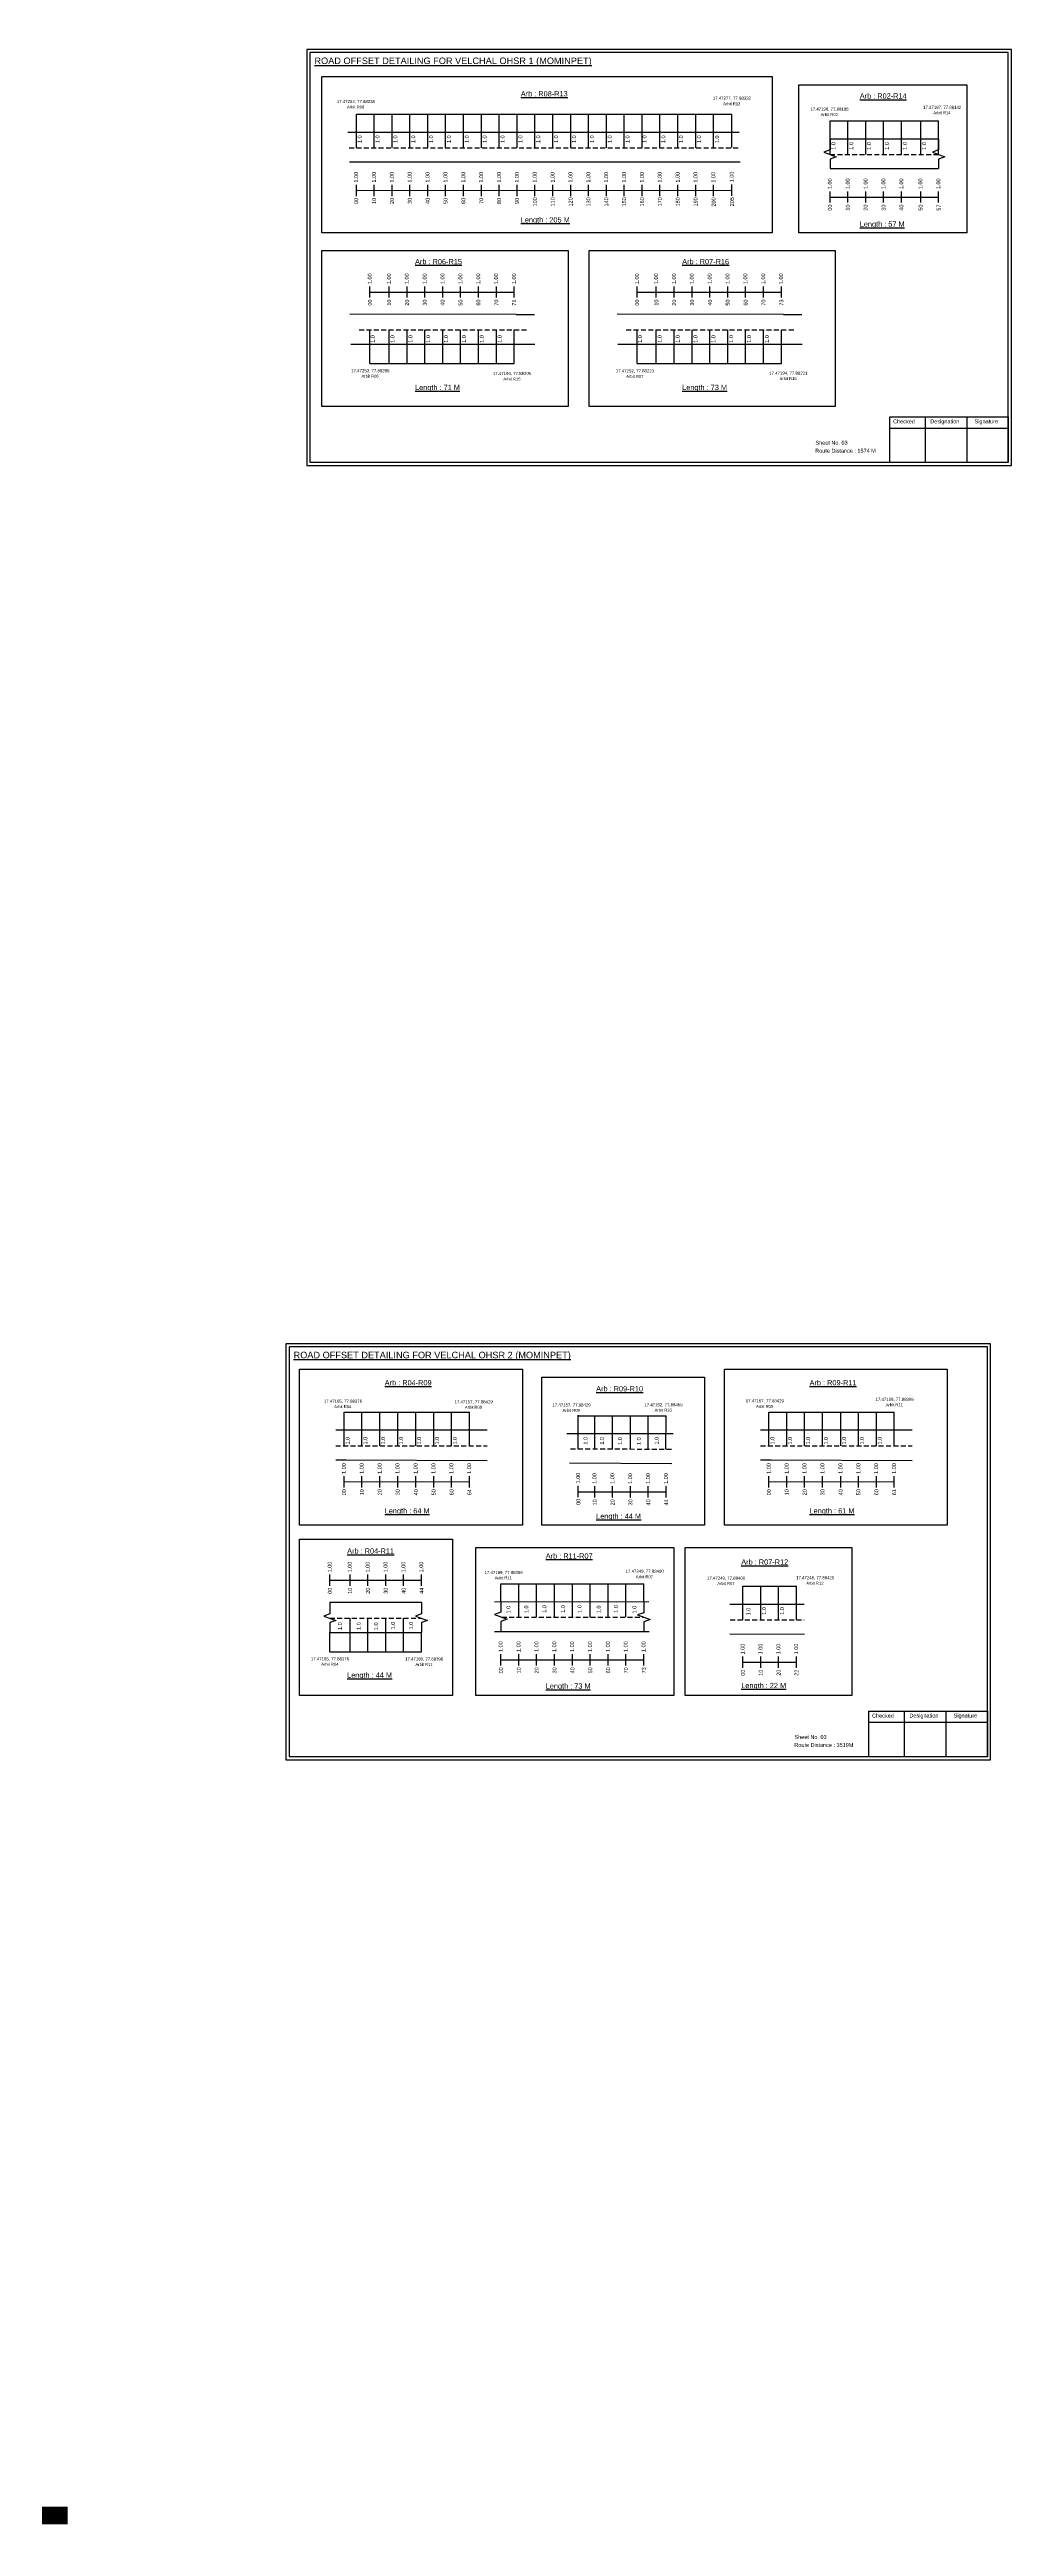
# Model space of a CAD drawing. Header units: inches. Extents: x -117 to 51867, y -12715 to 3423.
# Drawn here: x 38104 to 38837, y -1173 to 713 of the extents above; entities that cross this region are included whole.
import ezdxf

# ---------------------------------------------------------------- set-up
doc = ezdxf.new("R2010")
doc.units = ezdxf.units.IN
doc.header["$MEASUREMENT"] = 0
doc.linetypes.add('DASHED2', pattern=[0.375, 0.25, -0.125])
doc.layers.add('PDF_Geometry', color=7, linetype='Continuous')
doc.layers.add('PDF_Text', color=5, linetype='Continuous')
doc.styles.add('PDF Arial', font='arial.ttf')
doc.styles.get("Standard").update_dxf_attribs({"font": 'arial.ttf'})

msp = doc.modelspace()

# ---------------------------------------------------------------- linework, layer by layer
at = {"color": 5}
for p, q in [((38337.8, 663.3), (38623.8, 663.4)), ((38698.5, 658.2), (38781.1, 658.2)), ((38348.1, 473.5), (38458, 473.5)), ((38551.6, 473.5), (38661.4, 473.5)), ((38328.5, -324.9), (38423.9, -324.9)), ((38506.8, -327.6), (38573.7, -327.6)), ((38651.9, -324.9), (38747.4, -324.9)), ((38447.9, -455.5), (38556.7, -455.5)), ((38632.1, -457.4), (38672.9, -457.4)), ((38317.6, -507.3), (38387.4, -507.3))]:
    msp.add_line(p, q, dxfattribs=at)
for p, q in [((38337.8, 637.7), (38337.8, 663.3)), ((38351.4, 637.7), (38351.4, 663.3)), ((38365, 637.7), (38365, 663.3)), ((38378.6, 637.7), (38378.6, 663.3)), ((38392.2, 637.7), (38392.2, 663.3)), ((38405.8, 637.7), (38405.8, 663.3)), ((38419.4, 637.7), (38419.4, 663.3)), ((38433, 637.7), (38433, 663.3)), ((38446.6, 637.7), (38446.6, 663.3)), ((38460.2, 637.7), (38460.2, 663.3)), ((38473.8, 637.7), (38473.8, 663.3)), ((38487.4, 637.7), (38487.4, 663.3)), ((38501, 637.7), (38501, 663.3)), ((38514.6, 637.7), (38514.6, 663.3)), ((38528.2, 637.7), (38528.2, 663.3)), ((38541.8, 637.7), (38541.8, 663.3)), ((38555.4, 637.7), (38555.4, 663.3)), ((38569, 637.7), (38569, 663.3)), ((38582.6, 637.7), (38582.6, 663.3)), ((38596.2, 637.7), (38596.2, 663.3)), ((38609.8, 637.9), (38609.8, 663.2)), ((38623.8, 637.9), (38623.8, 663.4)), ((38331.3, 649.6), (38629.2, 649.6)), ((38698.5, 632.7), (38698.5, 658.2)), ((38698.5, 644.5), (38781.1, 644.5)), ((38712.1, 632.7), (38712.1, 658.2)), ((38725.7, 632.7), (38725.7, 658.2)), ((38739.3, 632.7), (38739.3, 658.2)), ((38752.9, 632.7), (38752.9, 658.2)), ((38767.5, 632.7), (38767.5, 658.2)), ((38781.1, 632.7), (38781.1, 658.2)), ((38332.6, 627.1), (38630.1, 627)), ((38698.5, 621.9), (38781.1, 621.9)), ((38459.6, 510.9), (38332.9, 511.1)), ((38459.6, 510.9), (38473.5, 510.9)), ((38663, 510.9), (38536.4, 511.1)), ((38663, 510.9), (38676.9, 510.9)), ((38348.1, 473.5), (38348.1, 499.1)), ((38362.8, 473.5), (38362.8, 499.1)), ((38376.4, 473.5), (38376.4, 499.1)), ((38390, 473.5), (38390, 499.1)), ((38403.6, 473.5), (38403.6, 499.1)), ((38417.2, 473.5), (38417.2, 499.1)), ((38430.8, 473.5), (38430.8, 499.1)), ((38444.4, 473.5), (38444.4, 499.1)), ((38458, 473.5), (38458, 499.1)), ((38551.6, 473.5), (38551.6, 499.1)), ((38566.2, 473.5), (38566.2, 499.1)), ((38579.8, 473.5), (38579.8, 499.1)), ((38593.4, 473.5), (38593.4, 499.1)), ((38607, 473.5), (38607, 499.1)), ((38620.6, 473.5), (38620.6, 499.1)), ((38634.2, 473.5), (38634.2, 499.1)), ((38647.8, 473.5), (38647.8, 499.1)), ((38661.4, 473.5), (38661.4, 499.1)), ((38333.6, 488.3), (38459.6, 488.3)), ((38459.6, 488.3), (38473.8, 488.3)), ((38537, 488.3), (38663, 488.3)), ((38663, 488.3), (38677.2, 488.3)), ((38437.5, -338.6), (38322.1, -338.6)), ((38328.5, -350.5), (38328.5, -324.9)), ((38342.1, -350.5), (38342.1, -324.9)), ((38355.7, -350.5), (38355.7, -324.9)), ((38369.3, -350.5), (38369.3, -324.9)), ((38383.1, -350.5), (38383.1, -324.9)), ((38396.7, -350.5), (38396.7, -324.9)), ((38410.3, -350.5), (38410.3, -324.9)), ((38423.9, -350.5), (38423.9, -324.9)), ((38506.8, -352.8), (38506.8, -327.3)), ((38519.3, -352.9), (38519.3, -327.6)), ((38532.9, -352.9), (38532.9, -327.6)), ((38546.5, -352.9), (38546.5, -327.6)), ((38560.1, -353.1), (38560.1, -327.6)), ((38573.5, -353.1), (38573.7, -327.6)), ((38761, -338.6), (38645.5, -338.6)), ((38651.9, -350.5), (38651.9, -324.9)), ((38665.5, -350.5), (38665.5, -324.9)), ((38679.1, -350.5), (38679.1, -324.9)), ((38692.7, -350.5), (38692.7, -324.9)), ((38706.6, -350.5), (38706.6, -324.9)), ((38720.2, -350.5), (38720.2, -324.9)), ((38733.8, -350.5), (38733.8, -324.9)), ((38747.4, -350.5), (38747.4, -324.9)), ((38579, -341.3), (38498, -341.3)), ((38322.1, -361.3), (38330.1, -361.3)), ((38330.1, -361.3), (38437.5, -361.6)), ((38500.2, -363.5), (38577.9, -363.9)), ((38645.5, -361.3), (38653.6, -361.3)), ((38653.6, -361.3), (38761, -361.6)), ((38387.4, -469.9), (38317.6, -469.9)), ((38442.9, -469.2), (38560.5, -469.1)), ((38447.9, -469.2), (38447.9, -455.5)), ((38461.5, -481.1), (38461.5, -455.5)), ((38475.1, -481.1), (38475.1, -455.5)), ((38488.7, -481.1), (38488.7, -455.5)), ((38502.3, -481.1), (38502.3, -455.5)), ((38515.9, -481.1), (38515.9, -455.5)), ((38529.5, -481.1), (38529.5, -455.5)), ((38543.1, -481.1), (38543.1, -455.5)), ((38556.7, -469.2), (38556.7, -455.5)), ((38622.3, -471), (38678.7, -471)), ((38632.1, -482.9), (38632.1, -457.4)), ((38645.7, -482.9), (38645.7, -457.4)), ((38659.3, -482.9), (38659.3, -457.4)), ((38672.9, -482.9), (38672.9, -457.4)), ((38333, -507.3), (38333, -481.8)), ((38346.6, -507.3), (38346.6, -481.8)), ((38360.2, -507.3), (38360.2, -481.8)), ((38373.8, -507.3), (38373.8, -481.8)), ((38317.6, -492.6), (38387.4, -492.6)), ((38317.6, -507.3), (38317.6, -492.6)), ((38387.4, -507.3), (38387.4, -492.6)), ((38443, -491.9), (38560.8, -491.9)), ((38622.3, -493.7), (38679, -493.8))]:
    msp.add_line(p, q)
at = {"linetype": 'DASHED2', "ltscale": 15}
for p, q in [((38332.3, 637.7), (38628.8, 637.8)), ((38698.5, 632.7), (38781.1, 632.7)), ((38339.9, 499.1), (38468.5, 499.1)), ((38543.3, 499.1), (38672, 499.1)), ((38322.1, -350.5), (38437.5, -350.5)), ((38500.9, -352.7), (38579.2, -353.1)), ((38645.5, -350.5), (38761, -350.5)), ((38317.6, -481.8), (38387.4, -481.8)), ((38448.6, -481.1), (38556.7, -481.1)), ((38622.4, -482.9), (38678.7, -482.9))]:
    msp.add_line(p, q, dxfattribs=at)
at = {"color": 217, "true_color": 0x93278f}
for p, q in [((38337.8, 601), (38337.8, 609.6)), ((38337.8, 605.3), (38623.8, 605.4)), ((38351.4, 601), (38351.4, 609.6)), ((38365, 601), (38365, 609.6)), ((38378.6, 601), (38378.6, 609.6)), ((38392.2, 601), (38392.2, 609.6)), ((38405.8, 601), (38405.8, 609.6)), ((38419.4, 601), (38419.4, 609.6)), ((38433, 601), (38433, 609.6)), ((38446.6, 601), (38446.6, 609.6)), ((38460.2, 601), (38460.2, 609.6)), ((38473.8, 601), (38473.8, 609.6)), ((38487.4, 601), (38487.4, 609.6)), ((38501, 601), (38501, 609.6)), ((38514.6, 601), (38514.6, 609.6)), ((38528.2, 601), (38528.2, 609.6)), ((38541.8, 601), (38541.8, 609.6)), ((38555.4, 601), (38555.4, 609.6)), ((38569, 601), (38569, 609.6)), ((38582.6, 601), (38582.6, 609.6)), ((38596.2, 601), (38596.2, 609.6)), ((38609.8, 600.9), (38609.8, 609.5)), ((38623.8, 601.2), (38623.8, 609.8)), ((38698.5, 596), (38698.5, 604.5)), ((38712.1, 596), (38712.1, 604.5)), ((38725.7, 596), (38725.7, 604.5)), ((38739.3, 596), (38739.3, 604.5)), ((38752.9, 596), (38752.9, 604.5)), ((38767.5, 596), (38767.5, 604.5)), ((38781.1, 596), (38781.1, 604.5)), ((38698.5, 600.2), (38781.1, 600.2)), ((38348.1, 523.7), (38348.1, 532.2)), ((38362.8, 523.7), (38362.8, 532.2)), ((38376.4, 523.7), (38376.4, 532.2)), ((38390, 523.7), (38390, 532.2)), ((38403.6, 523.7), (38403.6, 532.2)), ((38417.2, 523.7), (38417.2, 532.2)), ((38430.8, 523.7), (38430.8, 532.2)), ((38444.4, 523.7), (38444.4, 532.2)), ((38458, 523.7), (38458, 532.2)), ((38551.6, 523.7), (38551.6, 532.2)), ((38566.2, 523.7), (38566.2, 532.2)), ((38579.8, 523.7), (38579.8, 532.2)), ((38593.4, 523.7), (38593.4, 532.2)), ((38607, 523.7), (38607, 532.2)), ((38620.6, 523.7), (38620.6, 532.2)), ((38634.2, 523.7), (38634.2, 532.2)), ((38647.8, 523.7), (38647.8, 532.2)), ((38661.4, 523.7), (38661.4, 532.2)), ((38348.1, 527.9), (38458, 527.9)), ((38551.6, 527.9), (38661.4, 527.9)), ((38328.5, -382.2), (38328.5, -373.6)), ((38342.1, -382.2), (38342.1, -373.6)), ((38355.7, -382.2), (38355.7, -373.6)), ((38369.3, -382.2), (38369.3, -373.6)), ((38383.1, -382.2), (38383.1, -373.6)), ((38396.7, -382.2), (38396.7, -373.6)), ((38410.3, -382.2), (38410.3, -373.6)), ((38423.9, -382.2), (38423.9, -373.6)), ((38651.9, -382.2), (38651.9, -373.6)), ((38665.5, -382.2), (38665.5, -373.6)), ((38679.1, -382.2), (38679.1, -373.6)), ((38692.7, -382.2), (38692.7, -373.6)), ((38706.6, -382.2), (38706.6, -373.6)), ((38720.2, -382.2), (38720.2, -373.6)), ((38733.8, -382.2), (38733.8, -373.6)), ((38747.4, -382.2), (38747.4, -373.6)), ((38328.5, -377.9), (38423.9, -377.8)), ((38506.8, -389.5), (38506.8, -380.9)), ((38506.8, -385.6), (38573.7, -385.6)), ((38519.3, -389.8), (38519.3, -381.3)), ((38532.9, -389.8), (38532.9, -381.3)), ((38546.5, -389.8), (38546.5, -381.3)), ((38560.1, -389.8), (38560.1, -381.3)), ((38573.7, -389.8), (38573.7, -381.3)), ((38651.9, -377.9), (38747.4, -377.8)), ((38317.6, -457.2), (38317.6, -448.6)), ((38333, -457.2), (38333, -448.6)), ((38346.6, -457.2), (38346.6, -448.6)), ((38360.2, -457.2), (38360.2, -448.6)), ((38373.8, -457.2), (38373.8, -448.6)), ((38387.4, -457.2), (38387.4, -448.6)), ((38317.6, -452.9), (38387.4, -452.9)), ((38447.9, -517.7), (38447.9, -509.2)), ((38447.9, -513.5), (38556.7, -513.5)), ((38461.5, -517.7), (38461.5, -509.2)), ((38475.1, -517.7), (38475.1, -509.2)), ((38488.7, -517.7), (38488.7, -509.2)), ((38502.3, -517.7), (38502.3, -509.2)), ((38515.9, -517.7), (38515.9, -509.2)), ((38529.5, -517.7), (38529.5, -509.2)), ((38543.1, -517.7), (38543.1, -509.2)), ((38556.7, -517.7), (38556.7, -509.2)), ((38632.1, -519.6), (38632.1, -511)), ((38632.1, -515.3), (38672.9, -515.3)), ((38645.7, -519.6), (38645.7, -511)), ((38659.3, -519.6), (38659.3, -511)), ((38672.9, -519.6), (38672.9, -511))]:
    msp.add_line(p, q, dxfattribs=at)
for points in [[(38311.5, 692), (38654.4, 692), (38654.4, 573), (38311.5, 573)], [(38674.6, 685.7), (38802.7, 685.7), (38802.7, 573), (38674.6, 573)], [(38311.5, 559.5), (38499.1, 559.5), (38499.1, 440.7), (38311.5, 440.7)], [(38515, 559.5), (38702.5, 559.5), (38702.5, 440.7), (38515, 440.7)], [(38294.5, -292.1), (38464.2, -292.1), (38464.2, -410.9), (38294.5, -410.9)], [(38479.1, -298.2), (38602.9, -298.2), (38602.9, -410.9), (38479.1, -410.9)], [(38618, -292.1), (38787.6, -292.1), (38787.6, -410.9), (38618, -410.9)], [(38294.5, -421.5), (38410.9, -421.5), (38410.9, -540.7), (38294.5, -540.7)], [(38428.7, -428), (38579.5, -428), (38579.5, -540.7), (38428.7, -540.7)], [(38588.2, -428), (38715, -428), (38715, -540.7), (38588.2, -540.7)]]:
    msp.add_lwpolyline(points, close=True)
at = {"linetype": 'Continuous'}
for points in [[(38698.5, 644.5), (38698.5, 636.1), (38693.7, 634.4), (38703.2, 630.9), (38698.5, 629.2), (38698.5, 621.9)], [(38781.1, 644.5), (38781.1, 636.1), (38776.4, 634.4), (38785.9, 630.9), (38781.1, 629.2), (38781.1, 621.9)], [(38317.6, -469.9), (38317.6, -478.5), (38313.1, -480.2), (38322.1, -483.4), (38317.6, -485.1), (38317.6, -492.6)], [(38387.4, -469.9), (38387.4, -478.5), (38382.9, -480.2), (38391.9, -483.4), (38387.4, -485.1), (38387.4, -492.6)], [(38447.9, -468.9), (38447.9, -477.3), (38443.1, -479), (38452.6, -482.5), (38447.9, -484.2), (38447.9, -491.6)], [(38556.7, -469.2), (38556.7, -477.6), (38551.9, -479.3), (38561.4, -482.8), (38556.7, -484.5), (38556.7, -491.9)]]:
    msp.add_lwpolyline(points, dxfattribs=at)
at = {"layer": 'PDF_Geometry'}
for points in [[(38300.1, 712.6), (38300.1, 395.9), (38836.6, 395.9), (38836.6, 712.6)], [(38302.5, 710.3), (38302.5, 398.3), (38834.2, 398.3), (38834.2, 710.3)], [(38284.2, -272.8), (38284.2, -589.5), (38820.7, -589.5), (38820.7, -272.8)], [(38286.6, -275.2), (38286.6, -587.1), (38818.3, -587.1), (38818.3, -275.2)]]:
    msp.add_lwpolyline(points, close=True, dxfattribs=at)
at = {"layer": 'PDF_Geometry', "color": 242, "true_color": 0xcc1f26}
for points in [[(38834.2, 398.2), (38743.9, 398.2), (38743.9, 432.8), (38834.2, 432.8)], [(38818.3, -587.2), (38727.9, -587.2), (38727.9, -552.6), (38818.3, -552.6)]]:
    msp.add_lwpolyline(points, close=True, dxfattribs=at)
for points in [[(38743.9, 424.4), (38834.2, 424.4)], [(38770.8, 432.8), (38770.8, 398.2)], [(38802.6, 432.8), (38802.6, 398.2)], [(38727.9, -561), (38818.3, -561)], [(38754.9, -552.6), (38754.9, -587.2)], [(38786.6, -552.6), (38786.6, -587.2)]]:
    msp.add_lwpolyline(points, dxfattribs=at)

# ---------------------------------------------------------------- texts
at = {"color": 242, "true_color": 0xcd2027}
for s, height, p in [('%%UROAD OFFSET DETAILING FOR VELCHAL OHSR 1 (MOMINPET)', 5, (38305.9, 701.5)), ('%%UArb : R08-R13', 4, (38463, 676.9)), ('%%UArb : R02-R14', 4, (38721.1, 675.2)), ('%%ULength : 205 M', 4, (38463, 580.9)), ('%%ULength : 57 M', 4, (38721.1, 577.7)), ('%%UArb : R06-R15', 4, (38382.5, 549.1)), ('%%UArb : R07-R16', 4, (38585.9, 549.1)), ('%%ULength : 71 M', 4, (38382.5, 453.3)), ('%%ULength : 73 M', 4, (38585.9, 453.3)), ('%%UROAD OFFSET DETAILING FOR VELCHAL OHSR 2 (MOMINPET)', 5, (38290, -283.9)), ('%%UArb : R04-R09', 4, (38359.4, -304.5)), ('%%UArb : R09-R11', 4, (38682.9, -304.5)), ('%%UArb : R09-R10', 4, (38520.4, -309.1)), ('%%ULength : 64 M', 4, (38359.4, -402)), ('%%ULength : 44 M', 4, (38520.4, -406.1)), ('%%ULength : 61 M', 4, (38682.9, -402)), ('%%UArb : R04-R11', 4, (38330.8, -432.6)), ('%%UArb : R11-R07', 4, (38482, -436.4)), ('%%UArb : R07-R12', 4, (38630.9, -441)), ('%%ULength : 44 M', 4, (38330.8, -527.1)), ('%%ULength : 73 M', 4, (38482, -535.4)), ('%%ULength : 22 M', 4, (38630.9, -535))]:
    msp.add_text(s, height=height, dxfattribs=at).set_placement(p)
at = {"color": 5}
for s, height, p in [('17.47253, 77.88238', 2.34, (38322.9, 671.8)), ('Arbit R08', 2.25, (38330.7, 667.7)), ('17.47277, 77.88332', 2.34, (38609.2, 674.4)), ('Arbit R13', 2.25, (38617.1, 670.2)), ('17.47198, 77.88188', 2.34, (38683.5, 666.1)), ('Arbit R02', 2.25, (38691.4, 662)), ('17.47187, 77.88142', 2.34, (38769.3, 667.4)), ('Arbit R14', 2.25, (38777.1, 663.3)), ('17.47253, 77.88205', 2.34, (38333.9, 466.9)), ('Arbit R06', 2.25, (38341.7, 462.8)), ('17.47194, 77.88205', 2.34, (38441.8, 464.8)), ('Arbit R15', 2.25, (38449.7, 460.6)), ('17.47252, 77.88223', 2.34, (38535.4, 466.7)), ('Arbit R07', 2.25, (38543.3, 462.5)), ('17.47194, 77.88221', 2.34, (38652.2, 465)), ('Arbit R16', 2.25, (38660, 460.9)), ('17.47165, 77.88376', 2.34, (38313.1, -317.7)), ('Arbit R04', 2.25, (38320.9, -321.8)), ('17.47157, 77.88429', 2.34, (38412.6, -318.2)), ('Arbit R09', 2.25, (38420.4, -322.3)), ('17.47157, 77.88429', 2.34, (38487.1, -320.6)), ('17.47152, 77.88469', 2.34, (38557.1, -320.4)), ('17.47157, 77.88429', 2.34, (38634.3, -317.5)), ('Arbit R09', 2.25, (38642.1, -321.7)), ('17.47189, 77.88396', 2.34, (38733.1, -316.3)), ('Arbit R11', 2.25, (38740.9, -320.4)), ('Arbit R09', 2.25, (38494.9, -324.7)), ('Arbit R10', 2.25, (38564.9, -324.5)), ('17.47189, 77.88396', 2.34, (38435.4, -448.1)), ('Arbit R11', 2.25, (38443.2, -452.2)), ('17.47249, 77.88400', 2.34, (38542.8, -447.2)), ('Arbit R07', 2.25, (38550.6, -451.3)), ('17.47249, 77.88400', 2.34, (38604.8, -452.4)), ('17.47248, 77.88420', 2.34, (38672.6, -452.1)), ('Arbit R07', 2.25, (38612.7, -456.5)), ('Arbit R12', 2.25, (38680.4, -456.3)), ('17.47165, 77.88376', 2.34, (38303.2, -513.9)), ('Arbit R04', 2.25, (38311.1, -518)), ('17.47189, 77.88396', 2.34, (38374.9, -514)), ('Arbit R11', 2.25, (38382.8, -518.1))]:
    msp.add_text(s, height=height, dxfattribs=at).set_placement(p)
for p in [(38341.8, 641.4), (38355.4, 641.4), (38369, 641.4), (38382.6, 641.4), (38396.2, 641.4), (38409.8, 641.4), (38423.4, 641.4), (38437, 641.4), (38450.6, 641.4), (38464.2, 641.4), (38477.8, 641.4), (38491.4, 641.4), (38505, 641.4), (38518.6, 641.4), (38532.2, 641.4), (38545.8, 641.4), (38558.7, 641.4), (38573, 641.4), (38586.6, 641.4), (38600.2, 641.4), (38613.9, 641.3), (38702.5, 636.3), (38716.1, 636.3), (38729.7, 636.3), (38743.3, 636.3), (38756.9, 636.3), (38771.6, 636.3), (38351.7, 489.3), (38366.8, 489.3), (38380.4, 489.3), (38394, 489.3), (38407.6, 489.3), (38421.2, 489.3), (38434.8, 489.3), (38448.4, 489.3), (38555.2, 489.3), (38570.3, 489.3), (38583.9, 489.3), (38597.5, 489.3), (38611.1, 489.3), (38624.7, 489.3), (38638.3, 489.3), (38651.9, 489.3), (38332.6, -349.5), (38346.1, -349.5), (38359.7, -349.5), (38373.3, -349.5), (38387.1, -349.5), (38400.7, -349.5), (38414.3, -349.5), (38513.8, -349.6), (38526.3, -349.6), (38540.1, -349.7), (38554.4, -349.9), (38567.9, -349.5), (38656.1, -349.5), (38669.6, -349.5), (38683.2, -349.5), (38696.8, -349.5), (38710.6, -349.5), (38724.2, -349.5), (38737.8, -349.5), (38326.8, -490.7), (38341.1, -490.7), (38354.3, -490.8), (38367.2, -490.3), (38381, -490.3), (38455, -478.1), (38468.8, -477.9), (38482.4, -477.7), (38496.6, -477.7), (38509.2, -477.6), (38523.8, -477.9), (38536.9, -477.6), (38551, -478.1), (38637.8, -479.6), (38649.8, -479.2), (38663.4, -479.2)]:
    msp.add_text('1.0', height=3, rotation=90).set_placement(p)
at = {"color": 217, "true_color": 0x93278f}
for s, p in [('1.00', (38339.1, 611.3)), ('1.00', (38352.7, 611.3)), ('1.00', (38366.3, 611.3)), ('1.00', (38379.9, 611.3)), ('1.00', (38393.5, 611.3)), ('1.00', (38407.1, 611.3)), ('1.00', (38420.7, 611.3)), ('1.00', (38434.3, 611.3)), ('1.00', (38447.9, 611.3)), ('1.00', (38461.5, 611.3)), ('1.00', (38475.1, 611.3)), ('1.00', (38488.7, 611.3)), ('1.00', (38502.3, 611.3)), ('1.00', (38515.9, 611.3)), ('1.00', (38529.5, 611.3)), ('1.00', (38543.1, 611.3)), ('1.00', (38556.7, 611.3)), ('1.00', (38570.3, 611.3)), ('1.00', (38583.9, 611.3)), ('1.00', (38597.5, 611.3)), ('1.00', (38611.1, 611.2)), ('1.00', (38625.1, 611.5)), ('1.00', (38699.8, 606.3)), ('1.00', (38713.4, 606.3)), ('1.00', (38727, 606.3)), ('1.00', (38740.6, 606.3)), ('1.00', (38754.2, 606.3)), ('1.00', (38768.8, 606.3)), ('1.00', (38782.4, 606.3)), ('00', (38339.2, 595)), ('10', (38352.8, 595)), ('20', (38366.4, 595)), ('30', (38380, 595)), ('40', (38393.6, 595)), ('50', (38407.2, 595)), ('60', (38420.8, 595)), ('70', (38434.4, 595)), ('80', (38448, 595)), ('90', (38461.6, 595)), ('100', (38475.2, 593.1)), ('110', (38488.8, 593.1)), ('120', (38502.4, 593.1)), ('130', (38516, 593.1)), ('140', (38529.6, 593.1)), ('150', (38543.2, 593.1)), ('160', (38556.8, 593.1)), ('170', (38570.4, 593.1)), ('180', (38584, 593.1)), ('190', (38597.6, 593.1)), ('200', (38611.3, 593)), ('205', (38625.3, 593.2)), ('00', (38699.9, 589.9)), ('10', (38713.5, 589.9)), ('20', (38727.1, 589.9)), ('30', (38740.7, 589.9)), ('40', (38754.3, 589.9)), ('50', (38769, 589.9)), ('57', (38782.6, 589.9)), ('1.00', (38349.5, 534)), ('1.00', (38364.1, 534)), ('1.00', (38377.7, 534)), ('1.00', (38391.3, 534)), ('1.00', (38404.9, 534)), ('1.00', (38418.5, 534)), ('1.00', (38432.1, 534)), ('1.00', (38445.7, 534)), ('1.00', (38459.3, 534)), ('1.00', (38552.9, 534)), ('1.00', (38567.5, 534)), ('1.00', (38581.1, 534)), ('1.00', (38594.7, 534)), ('1.00', (38608.3, 534)), ('1.00', (38621.9, 534)), ('1.00', (38635.5, 534)), ('1.00', (38649.1, 534)), ('1.00', (38662.7, 534)), ('00', (38349.6, 517.6)), ('10', (38364.2, 517.6)), ('20', (38377.8, 517.6)), ('30', (38391.4, 517.6)), ('40', (38405, 517.6)), ('50', (38418.6, 517.6)), ('60', (38432.2, 517.6)), ('70', (38445.8, 517.6)), ('71', (38459.4, 517.6)), ('00', (38553, 517.6)), ('10', (38567.7, 517.6)), ('20', (38581.3, 517.6)), ('30', (38594.9, 517.6)), ('40', (38608.5, 517.6)), ('50', (38622.1, 517.6)), ('60', (38635.7, 517.6)), ('70', (38649.3, 517.6)), ('73', (38662.9, 517.6)), ('1.00', (38329.8, -371.9)), ('1.00', (38343.4, -371.9)), ('1.00', (38357, -371.9)), ('1.00', (38370.6, -371.9)), ('1.00', (38384.4, -371.9)), ('1.00', (38398, -371.9)), ('1.00', (38411.6, -371.9)), ('1.00', (38425.2, -371.9)), ('1.00', (38508.1, -379.2)), ('1.00', (38520.6, -379.5)), ('1.00', (38534.2, -379.5)), ('1.00', (38547.8, -379.5)), ('1.00', (38561.4, -379.5)), ('1.00', (38575, -379.5)), ('1.00', (38653.3, -371.9)), ('1.00', (38666.9, -371.9)), ('1.00', (38680.5, -371.9)), ('1.00', (38694.1, -371.9)), ('1.00', (38707.9, -371.9)), ('1.00', (38721.5, -371.9)), ('1.00', (38735.1, -371.9)), ('1.00', (38748.7, -371.9)), ('00', (38329.9, -388.2)), ('10', (38343.5, -388.2)), ('20', (38357.1, -388.2)), ('30', (38370.7, -388.2)), ('40', (38384.6, -388.2)), ('50', (38398.2, -388.2)), ('60', (38411.8, -388.2)), ('64', (38425.4, -388.2)), ('00', (38508.3, -395.5)), ('10', (38520.8, -395.9)), ('20', (38534.4, -395.9)), ('30', (38548, -395.9)), ('40', (38561.6, -395.9)), ('44', (38575.2, -395.9)), ('00', (38653.4, -388.2)), ('10', (38667, -388.2)), ('20', (38680.6, -388.2)), ('30', (38694.2, -388.2)), ('40', (38708, -388.2)), ('50', (38721.6, -388.2)), ('60', (38735.2, -388.2)), ('61', (38748.8, -388.2)), ('1.00', (38319, -446.9)), ('1.00', (38334.3, -446.9)), ('1.00', (38347.9, -446.9)), ('1.00', (38361.5, -446.9)), ('1.00', (38375.1, -446.9)), ('1.00', (38388.7, -446.9)), ('00', (38319.1, -463.2)), ('10', (38334.5, -463.2)), ('20', (38348.1, -463.2)), ('30', (38361.7, -463.2)), ('40', (38375.3, -463.2)), ('44', (38388.9, -463.2)), ('1.00', (38449.2, -507.5)), ('1.00', (38462.8, -507.5)), ('1.00', (38476.4, -507.5)), ('1.00', (38490, -507.5)), ('1.00', (38503.6, -507.5)), ('1.00', (38517.2, -507.5)), ('1.00', (38530.8, -507.5)), ('1.00', (38544.4, -507.5)), ('1.00', (38558, -507.5)), ('1.00', (38633.4, -509.3)), ('1.00', (38647, -509.3)), ('1.00', (38660.6, -509.3)), ('1.00', (38674.2, -509.3)), ('00', (38449.4, -523.8)), ('10', (38463, -523.8)), ('20', (38476.6, -523.8)), ('30', (38490.2, -523.8)), ('40', (38503.8, -523.8)), ('50', (38517.4, -523.8)), ('60', (38531, -523.8)), ('70', (38544.6, -523.8)), ('73', (38558.2, -523.8)), ('00', (38633.6, -525.6)), ('10', (38647.2, -525.6)), ('20', (38660.8, -525.6)), ('22', (38674.4, -525.6))]:
    msp.add_text(s, height=3, rotation=90, dxfattribs=at).set_placement(p)
for s, height, p in [('Sheet No. 03', 3, (38687.4, 411.7)), ('Route Distance : 1574 M', 3, (38687.2, 405.6)), ('Sheet No. 03', 3, (38671.4, -573.7)), ('Route Distance : 3519M', 3, (38671.3, -579.8)), ('MORANGAPALLI 1', 122.535, (36633, -1171.6))]:
    msp.add_text(s, height=height).set_placement(p)
at = {"layer": 'PDF_Text', "color": 7, "attachment_point": 7, "style": 'PDF Arial'}
for s, insert, char_height in [('Checked', (38746.5, 427.9), 3), ('Designation', (38774.8, 427.1), 3.001), ('Signature', (38808.5, 427.1), 3), ('Checked', (38730.5, -557.5), 3), ('Designation', (38758.9, -558.3), 3.001), ('Signature', (38792.6, -558.3), 3)]:
    msp.add_mtext(s, dxfattribs=dict(at, insert=insert, char_height=char_height))

doc.saveas('drawing.dxf')
